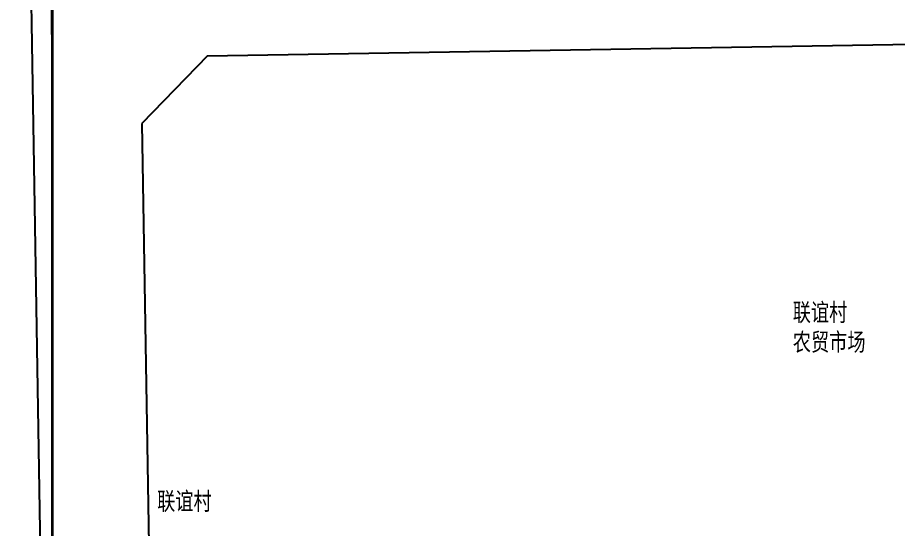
# Model space of a CAD drawing. Extents: x 529262 to 576451, y 2694391 to 2717535.
# Drawn here: x 564384.3 to 564542.3, y 2709400.1 to 2709491.9 of the extents above; entities that cross this region are included whole.
import ezdxf
from ezdxf.xclip import XClip

# ---------------------------------------------------------------- set-up
doc = ezdxf.new("R2010")
doc.units = 0
doc.header["$XCLIPFRAME"] = 0
for name, color, linetype in [('PP-COM', 7, 'Continuous'), ('RD-中线', 40, 'Continuous'), ('RD-红线', 7, 'Continuous')]:
    doc.layers.add(name, color=color, linetype=linetype)
doc.layers.add('尺寸标注', color=7, linetype='Continuous', lineweight=18)
doc.styles.add('宋体', font='', dxfattribs={"width": 0.75})
doc.styles.get('宋体').set_extended_font_data('SimSun')

# ---------------------------------------------------------------- blocks, each defined once
blk = doc.blocks.new('A$C19FD0107')
at = {"layer": 'RD-中线', "color": 8, "linetype": 'Continuous', "flags": 128}
blk.add_lwpolyline([(-6613.74, 15253.22), (-6608.76, 14950.96)], dxfattribs=at)
at = {"layer": 'RD-红线', "color": 8, "linetype": 'Continuous', "flags": 128}
for points in [[(-6579.62, 15094.45), (-6275.37, 15099.5)], [(-6591.42, 15082.25), (-6589.88, 14988.53)]]:
    blk.add_lwpolyline(points, dxfattribs=at)
at = {"layer": 'RD-红线', "color": 8, "linetype": 'Continuous'}
blk.add_lwpolyline([(-6579.62, 15094.45), (-6591.42, 15082.25, 0.41417)], format="xyb", dxfattribs=at)

msp = doc.modelspace()

# ---------------------------------------------------------------- linework, layer by layer
at = {"const_width": 0.5}
msp.add_lwpolyline([(564543.247, 2709852.188), (564390.328, 2709852.088), (564390.559, 2709280.688), (564922.468, 2709280.665), (564922.332, 2709352.706), (565168.072, 2709352.712), (565167.919, 2709791.396), (564543.048, 2709788.553), (564543.247, 2709852.188)], dxfattribs=at)

# ---------------------------------------------------------------- block references
at = {"layer": 'PP-COM'}
ref = msp.add_blockref('A$C19FD0107', (570997.993, 2694390.603), dxfattribs=at)
XClip(ref).set_block_clipping_path([(-9366.4383134884, 14428.6043910822), (-3328.4480743363, 17452.7484863754)])

# ---------------------------------------------------------------- texts
at = {"layer": '尺寸标注', "color": 252, "char_height": 4, "attachment_point": 1, "style": '宋体'}
for s, insert in [('{\\H0.8x;联谊村\\P农贸市场}', (564523.519, 2709440.554, 2761.055)), ('{\\H0.8x;联谊村 }', (564409.315, 2709406.614, 2761.055))]:
    msp.add_mtext(s, dxfattribs=dict(at, insert=insert))

doc.saveas('drawing.dxf')
